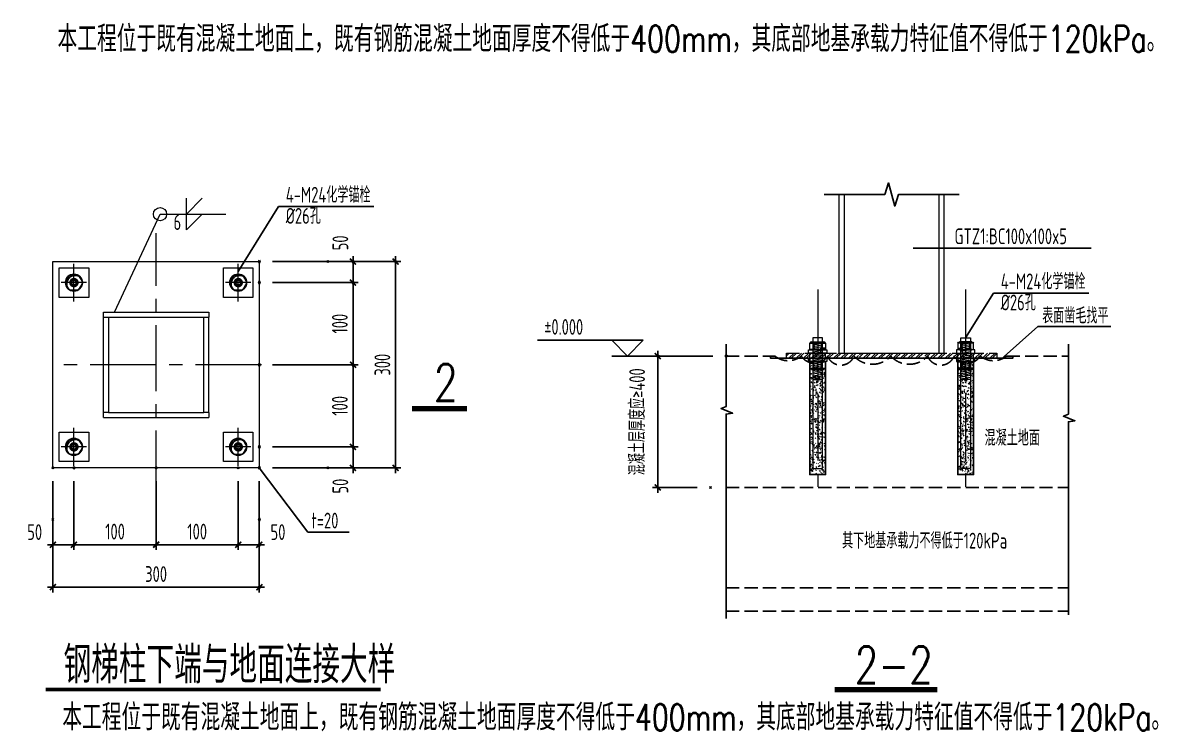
# Model space of a CAD drawing. Extents: x 498328 to 716449, y -893371 to -467753.
# Drawn here: x 562574 to 584139, y -788906 to -775446 of the extents above; entities that cross this region are included whole.
import ezdxf

# ---------------------------------------------------------------- set-up
doc = ezdxf.new("R2010")
doc.units = 0
doc.header["$LTSCALE"] = 1000
doc.header["$PDMODE"] = 35
doc.header["$PDSIZE"] = 20
for name, pattern in [('CENTER', [2, 1.25, -0.25, 0.25, -0.25]), ('CENTER2', [28.575, 19.05, -3.175, 3.175, -3.175]), ('DASH', [0.35, 0.25, -0.1])]:
    doc.linetypes.add(name, pattern=pattern)
doc.layers.get('0').update_dxf_attribs({"linetype": 'CONTINUOUS'})
doc.layers.add('22', color=7, linetype='CONTINUOUS', plot=False)
for name, color, linetype in [('AXIS', 251, 'CENTER'), ('DIM', 3, 'CONTINUOUS'), ('DIM_ELEV', 3, 'CONTINUOUS'), ('PUB_TEXT', 7, 'CONTINUOUS'), ('THIN', 7, 'CONTINUOUS'), ('柱', 2, 'CONTINUOUS')]:
    doc.layers.add(name, color=color, linetype=linetype)
for name, color, linetype, lineweight in [('加强板', 3, 'CONTINUOUS', 9), ('板材', 3, 'CONTINUOUS', 18), ('标注', 7, 'CONTINUOUS', 18), ('螺栓孔', 51, 'CONTINUOUS', 15), ('锚栓', 1, 'CONTINUOUS', 18)]:
    doc.layers.add(name, color=color, linetype=linetype, lineweight=lineweight)
doc.styles.add('HZTXT', font='txt.shx', dxfattribs={"bigfont": 'HZTXT'})
doc.styles.add('TSSD_DIMENSION', font='Tssdeng.shx', dxfattribs={"width": 0.7, "bigfont": 'hztxt.shx'})
doc.styles.add('TSSD_REIN', font='Tssdeng.shx', dxfattribs={"width": 0.7, "bigfont": 'hztxt.shx'})
doc.dimstyles.new('TSSD_10_100', dxfattribs={"dimtxt": 300, "dimasz": 80, "dimexe": 100, "dimexo": 250, "dimgap": 100, "dimtad": 1, "dimdec": 0, "dimlfac": 0.1, "dimzin": 0, "dimdsep": 46, "dimtxsty": 'TSSD_DIMENSION', "dimblk": 'ARCHTICK', "dimcen": 0, "dimdle": 100, "dimclrt": 7, "dimadec": 0, "dimazin": 0, "dimtfac": 1, "dimtdec": 0, "dimtix": 1, "dimtmove": 2, "dimatfit": 3, "dimldrblk": 'ARCHTICK', "dimfxl": 0, "dimtolj": 1, "dimtzin": 0, "dimarcsym": 0})
pattern_1 = [(10, (-3054738.022, -64944.345), (-5.55674169, 31.5138481), [])]
pattern_2 = [(0, (-2850784.09, 58518.28), (132, 228), [12, -201, 9, -87, 18, -213]), (10, (-2850841.09, 58641.28), (80.676137, 285.344285), [21, -51, 27, -159, 15, -198]), (20, (-2850871.09, 58545.28), (133.4709536, 220.9762534), [24, -165, 21, -123, 15, -96]), (30, (-2850784.09, 58527.28), (-21.969256, 254.051868), [15, -99, 12, -147, 9, -195]), (40, (-2850868.09, 58593.28), (33.8359173, 216.3703554), [12, -132, 9, -84, 24, -153]), (50, (-2850823.09, 58485.28), (-80.247865, 235.733494), [6, -111, 15, -183, 18, -93]), (60, (-2850814.09, 58506.28), (-99.47303, 223.707658), [15, -123, 6, -144, 12, -111]), (70, (-2850847.09, 58470.28), (-109.89227, 215.586848), [9, -57, 18, -96, 12, -132]), (80, (-2850832.09, 58647.28), (-208.565344, 164.71945), [21, -132, 9, -156, 18, -147]), (90, (-2850814.09, 58518.28), (-264, 111), [18, -93, 12, -183, 6, -186]), (100, (-2850862.09, 58611.28), (-247.971459, 145.145291), [21, -117, 18, -96, 21, -219]), (110, (-2850883.09, 58440.28), (-240.440342, 81.691138), [24, -78, 12, -159, 18, -174]), (120, (-2850964.09, 58476.28), (-286.649944, 28.492268), [15, -201, 18, -93, 21, -123]), (130, (-2850898.09, 58410.28), (-279.107767, 71.266081), [9, -66, 12, -129, 24, -168]), (140, (-2850988.09, 58650.28), (-220.5968516, -34.205688), [18, -108, 21, -93, 12, -126]), (150, (-2850739.09, 58392.28), (-204.824972, -120.767259), [12, -84, 24, -186, 21, -171]), (160, (-2850937.09, 58560.28), (-237.901074, -162.428689), [18, -126, 15, -114, 12, -183]), (170, (-2850919.09, 58488.28), (-215.644047, -169.123165), [27, -99, 18, -135, 24, -132])]

# ---------------------------------------------------------------- blocks, each defined once
blk = doc.blocks.new('N-M12')
at = {"color": 2, "linetype": 'CENTER2', "ltscale": 0.0075}
blk.add_line((-11.9, 0), (1.4, 0), dxfattribs=at)
for p, q in [((-8.8, -10.4), (-8.8, 10.4)), ((-8.8, 5.2), (-0.6, 5.2)), ((-8.8, -5.2), (-0.6, -5.2))]:
    blk.add_line(p, q)
for points in [[(-10.8, -8), (-10.8, 8)], [(-8.8, 10.4), (-0.6, 10.4), (-0.6, -10.4), (-8.8, -10.4)]]:
    blk.add_lwpolyline(points)
blk.add_lwpolyline([(-0.6, 8.3), (0, 8.3), (0, -8.3), (-0.6, -8.3)], close=True)
for centre, radius, start, end in [((-8.1, 7.8), 2.69, 104.6759, 255.3241), ((-3, 0), 7.75, 137.8966, 222.1034), ((-8.1, -7.8), 2.69, 104.6759, 255.3241)]:
    blk.add_arc(centre, radius, start, end)
blk = doc.blocks.new('_ARCHTICK')
at = {"color": 0, "const_width": 0.4}
blk.add_lwpolyline([(-0.71, -0.71), (0.71, 0.71)], dxfattribs=at)
blk = doc.blocks.new('*D374')
at = {"layer": '22', "color": 0, "transparency": 16777216}
for p in [(563147, -784882), (567067, -784882), (567067, -786169)]:
    blk.add_point(p, dxfattribs=at)
at = {"layer": 'DIM', "color": 0, "lineweight": -2, "transparency": 16777216}
for p, q in [((563147, -785132), (563147, -786269)), ((567067, -785132), (567067, -786269)), ((563047, -786169), (567167, -786169))]:
    blk.add_line(p, q, dxfattribs=at)
at = {"layer": 'DIM', "color": 0, "lineweight": -2, "transparency": 16777216, "xscale": 80, "yscale": 80, "zscale": 80, "rotation": 180}
blk.add_blockref('_ARCHTICK', (563147, -786169), dxfattribs=at)
at = {"layer": 'DIM', "color": 0, "lineweight": -2, "transparency": 16777216, "xscale": 80, "yscale": 80, "zscale": 80}
blk.add_blockref('_ARCHTICK', (567067, -786169), dxfattribs=at)
at = {"layer": 'DIM', "color": 7, "transparency": 16777216, "insert": (565107, -786069), "char_height": 300, "attachment_point": 8, "style": 'TSSD_DIMENSION'}
blk.add_mtext('\\A1;300', dxfattribs=at)
blk = doc.blocks.new('*D375')
at = {"layer": '22', "color": 0, "transparency": 16777216}
for p in [(563147, -783903), (563547, -783903), (563547, -785362)]:
    blk.add_point(p, dxfattribs=at)
at = {"layer": 'DIM', "color": 0, "lineweight": -2, "transparency": 16777216}
for p, q in [((563147, -784153), (563147, -785462)), ((563547, -784153), (563547, -785462)), ((563047, -785362), (563647, -785362))]:
    blk.add_line(p, q, dxfattribs=at)
at = {"layer": 'DIM', "color": 0, "lineweight": -2, "transparency": 16777216, "xscale": 80, "yscale": 80, "zscale": 80, "rotation": 180}
blk.add_blockref('_ARCHTICK', (563147, -785362), dxfattribs=at)
at = {"layer": 'DIM', "color": 0, "lineweight": -2, "transparency": 16777216, "xscale": 80, "yscale": 80, "zscale": 80}
blk.add_blockref('_ARCHTICK', (563547, -785362), dxfattribs=at)
at = {"layer": 'DIM', "color": 7, "transparency": 16777216, "insert": (562801, -785272), "char_height": 300, "attachment_point": 8, "style": 'TSSD_DIMENSION'}
blk.add_mtext('\\A1;50', dxfattribs=at)
blk = doc.blocks.new('*D376')
at = {"layer": '22', "color": 0, "transparency": 16777216}
for p in [(563547, -783903), (565107, -783903), (565107, -785362)]:
    blk.add_point(p, dxfattribs=at)
at = {"layer": 'DIM', "color": 0, "lineweight": -2, "transparency": 16777216}
for p, q in [((563547, -784153), (563547, -785462)), ((565107, -784153), (565107, -785462)), ((563447, -785362), (565207, -785362))]:
    blk.add_line(p, q, dxfattribs=at)
at = {"layer": 'DIM', "color": 0, "lineweight": -2, "transparency": 16777216, "xscale": 80, "yscale": 80, "zscale": 80, "rotation": 180}
blk.add_blockref('_ARCHTICK', (563547, -785362), dxfattribs=at)
at = {"layer": 'DIM', "color": 0, "lineweight": -2, "transparency": 16777216, "xscale": 80, "yscale": 80, "zscale": 80}
blk.add_blockref('_ARCHTICK', (565107, -785362), dxfattribs=at)
at = {"layer": 'DIM', "color": 7, "transparency": 16777216, "insert": (564327, -785262), "char_height": 300, "attachment_point": 8, "style": 'TSSD_DIMENSION'}
blk.add_mtext('\\A1;100', dxfattribs=at)
blk = doc.blocks.new('*D377')
at = {"layer": '22', "color": 0, "transparency": 16777216}
for p in [(566667, -783903), (567067, -783903), (567067, -785362)]:
    blk.add_point(p, dxfattribs=at)
at = {"layer": 'DIM', "color": 0, "lineweight": -2, "transparency": 16777216}
for p, q in [((566667, -784153), (566667, -785462)), ((567067, -784153), (567067, -785462)), ((566567, -785362), (567167, -785362))]:
    blk.add_line(p, q, dxfattribs=at)
at = {"layer": 'DIM', "color": 0, "lineweight": -2, "transparency": 16777216, "xscale": 80, "yscale": 80, "zscale": 80, "rotation": 180}
blk.add_blockref('_ARCHTICK', (566667, -785362), dxfattribs=at)
at = {"layer": 'DIM', "color": 0, "lineweight": -2, "transparency": 16777216, "xscale": 80, "yscale": 80, "zscale": 80}
blk.add_blockref('_ARCHTICK', (567067, -785362), dxfattribs=at)
at = {"layer": 'DIM', "color": 7, "transparency": 16777216, "insert": (567421, -785272), "char_height": 300, "attachment_point": 8, "style": 'TSSD_DIMENSION'}
blk.add_mtext('\\A1;50', dxfattribs=at)
blk = doc.blocks.new('*D378')
at = {"layer": '22', "color": 0, "transparency": 16777216}
for p in [(565107, -783903), (566667, -783903), (566667, -785362)]:
    blk.add_point(p, dxfattribs=at)
at = {"layer": 'DIM', "color": 0, "lineweight": -2, "transparency": 16777216}
for p, q in [((565107, -784153), (565107, -785462)), ((566667, -784153), (566667, -785462)), ((565007, -785362), (566767, -785362))]:
    blk.add_line(p, q, dxfattribs=at)
at = {"layer": 'DIM', "color": 0, "lineweight": -2, "transparency": 16777216, "xscale": 80, "yscale": 80, "zscale": 80, "rotation": 180}
blk.add_blockref('_ARCHTICK', (565107, -785362), dxfattribs=at)
at = {"layer": 'DIM', "color": 0, "lineweight": -2, "transparency": 16777216, "xscale": 80, "yscale": 80, "zscale": 80}
blk.add_blockref('_ARCHTICK', (566667, -785362), dxfattribs=at)
at = {"layer": 'DIM', "color": 7, "transparency": 16777216, "insert": (565887, -785262), "char_height": 300, "attachment_point": 8, "style": 'TSSD_DIMENSION'}
blk.add_mtext('\\A1;100', dxfattribs=at)
blk = doc.blocks.new('*D379')
at = {"layer": '22', "color": 0, "transparency": 16777216}
for p in [(574633, -781778), (575932, -781778), (575633, -784274)]:
    blk.add_point(p, dxfattribs=at)
at = {"layer": 'DIM', "color": 0, "lineweight": -2, "transparency": 16777216}
for p, q in [((574633, -784374), (574633, -781678)), ((575682, -781778), (574533, -781778)), ((575383, -784274), (574533, -784274))]:
    blk.add_line(p, q, dxfattribs=at)
at = {"layer": 'DIM', "color": 0, "lineweight": -2, "transparency": 16777216, "xscale": 80, "yscale": 80, "zscale": 80}
for p, rotation in [((574633, -781778), 90), ((574633, -784274), 270)]:
    blk.add_blockref('_ARCHTICK', p, dxfattribs=dict(at, rotation=rotation))
at = {"layer": 'DIM', "color": 7, "transparency": 16777216, "insert": (574243, -783026), "char_height": 300, "attachment_point": 5, "rotation": 90, "style": 'TSSD_DIMENSION'}
blk.add_mtext('\\A1;混凝土层厚度应≥400', dxfattribs=at)
blk = doc.blocks.new('*D380')
at = {"layer": '22', "color": 0, "transparency": 16777216}
for p in [(568367, -779983), (569654, -779983), (568367, -783903)]:
    blk.add_point(p, dxfattribs=at)
at = {"layer": 'DIM', "color": 0, "lineweight": -2, "transparency": 16777216}
for p, q in [((568617, -779983), (569754, -779983)), ((569654, -784003), (569654, -779883)), ((568617, -783903), (569754, -783903))]:
    blk.add_line(p, q, dxfattribs=at)
at = {"layer": 'DIM', "color": 0, "lineweight": -2, "transparency": 16777216, "xscale": 80, "yscale": 80, "zscale": 80}
for p, rotation in [((569654, -779983), 90), ((569654, -783903), 270)]:
    blk.add_blockref('_ARCHTICK', p, dxfattribs=dict(at, rotation=rotation))
at = {"layer": 'DIM', "color": 7, "transparency": 16777216, "insert": (569554, -781943), "char_height": 300, "attachment_point": 8, "rotation": 90, "style": 'TSSD_DIMENSION'}
blk.add_mtext('\\A1;300', dxfattribs=at)
blk = doc.blocks.new('*D381')
at = {"layer": '22', "color": 0, "transparency": 16777216}
for p in [(567067, -783503), (568846, -783503), (567067, -783903)]:
    blk.add_point(p, dxfattribs=at)
at = {"layer": 'DIM', "color": 0, "lineweight": -2, "transparency": 16777216}
for p, q in [((568846, -784003), (568846, -783403)), ((567317, -783503), (568946, -783503)), ((567317, -783903), (568946, -783903))]:
    blk.add_line(p, q, dxfattribs=at)
at = {"layer": 'DIM', "color": 0, "lineweight": -2, "transparency": 16777216, "xscale": 80, "yscale": 80, "zscale": 80}
for p, rotation in [((568846, -783503), 90), ((568846, -783903), 270)]:
    blk.add_blockref('_ARCHTICK', p, dxfattribs=dict(at, rotation=rotation))
at = {"layer": 'DIM', "color": 7, "transparency": 16777216, "insert": (568756, -784249), "char_height": 300, "attachment_point": 8, "rotation": 90, "style": 'TSSD_DIMENSION'}
blk.add_mtext('\\A1;50', dxfattribs=at)
blk = doc.blocks.new('*D382')
at = {"layer": '22', "color": 0, "transparency": 16777216}
for p in [(567067, -781943), (568846, -781943), (567067, -783503)]:
    blk.add_point(p, dxfattribs=at)
at = {"layer": 'DIM', "color": 0, "lineweight": -2, "transparency": 16777216}
for p, q in [((568846, -783603), (568846, -781843)), ((567317, -781943), (568946, -781943)), ((567317, -783503), (568946, -783503))]:
    blk.add_line(p, q, dxfattribs=at)
at = {"layer": 'DIM', "color": 0, "lineweight": -2, "transparency": 16777216, "xscale": 80, "yscale": 80, "zscale": 80}
for p, rotation in [((568846, -781943), 90), ((568846, -783503), 270)]:
    blk.add_blockref('_ARCHTICK', p, dxfattribs=dict(at, rotation=rotation))
at = {"layer": 'DIM', "color": 7, "transparency": 16777216, "insert": (568746, -782723), "char_height": 300, "attachment_point": 8, "rotation": 90, "style": 'TSSD_DIMENSION'}
blk.add_mtext('\\A1;100', dxfattribs=at)
blk = doc.blocks.new('*D383')
at = {"layer": '22', "color": 0, "transparency": 16777216}
for p in [(567067, -779983), (568846, -779983), (567067, -780383)]:
    blk.add_point(p, dxfattribs=at)
at = {"layer": 'DIM', "color": 0, "lineweight": -2, "transparency": 16777216}
for p, q in [((567317, -779983), (568946, -779983)), ((568846, -780483), (568846, -779883)), ((567317, -780383), (568946, -780383))]:
    blk.add_line(p, q, dxfattribs=at)
at = {"layer": 'DIM', "color": 0, "lineweight": -2, "transparency": 16777216, "xscale": 80, "yscale": 80, "zscale": 80}
for p, rotation in [((568846, -779983), 90), ((568846, -780383), 270)]:
    blk.add_blockref('_ARCHTICK', p, dxfattribs=dict(at, rotation=rotation))
at = {"layer": 'DIM', "color": 7, "transparency": 16777216, "insert": (568756, -779629), "char_height": 300, "attachment_point": 8, "rotation": 90, "style": 'TSSD_DIMENSION'}
blk.add_mtext('\\A1;50', dxfattribs=at)
blk = doc.blocks.new('*D384')
at = {"layer": '22', "color": 0, "transparency": 16777216}
for p in [(567067, -780383), (568846, -780383), (567067, -781943)]:
    blk.add_point(p, dxfattribs=at)
at = {"layer": 'DIM', "color": 0, "lineweight": -2, "transparency": 16777216}
for p, q in [((567317, -780383), (568946, -780383)), ((568846, -782043), (568846, -780283)), ((567317, -781943), (568946, -781943))]:
    blk.add_line(p, q, dxfattribs=at)
at = {"layer": 'DIM', "color": 0, "lineweight": -2, "transparency": 16777216, "xscale": 80, "yscale": 80, "zscale": 80}
for p, rotation in [((568846, -780383), 90), ((568846, -781943), 270)]:
    blk.add_blockref('_ARCHTICK', p, dxfattribs=dict(at, rotation=rotation))
at = {"layer": 'DIM', "color": 7, "transparency": 16777216, "insert": (568746, -781163), "char_height": 300, "attachment_point": 8, "rotation": 90, "style": 'TSSD_DIMENSION'}
blk.add_mtext('\\A1;100', dxfattribs=at)

msp = doc.modelspace()

# ---------------------------------------------------------------- hatches: boundary and pattern name
h = msp.add_hatch()
h.set_pattern_fill('离散材料', color=256, scale=50, style=0)
h.set_pattern_definition(pattern_2)
edge = h.paths.add_edge_path()
edge.add_arc((577732.9, -781936.3), 119.4, 42.92939, 120.20841)
edge.add_line((577672.8, -781833.1), (577670.4, -784028.5))
edge.add_line((577670.4, -784028.5), (577820.4, -784028.5))
edge.add_line((577820.4, -784028.5), (577820.4, -781854.9))
edge = h.paths.add_edge_path()
edge.add_line((577520.4, -784028.5), (577670.4, -784028.5))
edge.add_line((577670.4, -784028.5), (577672.8, -781833.1))
edge.add_arc((577504.2, -781472.5), 398.1, 272.33418, 295.07337, ccw=False)
edge.add_line((577520.4, -781870.2), (577520.4, -784028.5))
h = msp.add_hatch()
h.set_pattern_fill('离散材料', color=256, scale=50, style=0)
h.set_pattern_definition(pattern_2)
edge = h.paths.add_edge_path()
edge.add_arc((580417.8, -781936.3), 119.4, 419.79159, 497.07061, ccw=False)
edge.add_line((580477.9, -781833.1), (580480.4, -784028.5))
edge.add_line((580480.4, -784028.5), (580330.4, -784028.5))
edge.add_line((580330.4, -784028.5), (580330.4, -781854.9))
edge = h.paths.add_edge_path()
edge.add_line((580630.4, -784028.5), (580480.4, -784028.5))
edge.add_line((580480.4, -784028.5), (580477.9, -781833.1))
edge.add_arc((580646.6, -781472.5), 398.1, 244.92663, 267.66582)
edge.add_line((580630.4, -781870.2), (580630.4, -784028.5))
at = {"layer": '加强板', "linetype": 'DASH'}
h = msp.add_hatch(dxfattribs=at)
h.set_pattern_fill('金属', color=256, scale=40, style=0)
h.set_pattern_definition([(45, (-2846527.83, 52585.28), (-70.710678, 70.710678), []), (45, (-2846480.69, 52585.28), (-70.710678, 70.710678), [])])
h.paths.add_polyline_path([(578445.4, -781721.2), (578422, -781721.2), (577075.4, -781721.2), (577075.4, -781821.2), (578445.4, -781821.2)])
h.paths.add_polyline_path([(579685.4, -781721.2), (579382, -781721.2), (578465.4, -781721.2), (578465.4, -781821.2), (578768.7, -781821.2), (579685.4, -781821.2)])
h.paths.add_polyline_path([(581075.4, -781721.2), (579705.4, -781721.2), (579705.4, -781821.2), (579728.7, -781821.2), (581075.4, -781821.2)])
at = {"layer": '螺栓孔'}
h = msp.add_hatch(dxfattribs=at)
h.set_pattern_fill('_USER', color=256, scale=32, angle=10, style=0, pattern_type=0)
h.set_pattern_definition(pattern_1)
h.paths.add_polyline_path([(577760.4, -781506), (577580.4, -781506), (577580.4, -782224.7), (577760.4, -782224.7)])
h = msp.add_hatch(dxfattribs=at)
h.set_pattern_fill('_USER', color=256, scale=32, angle=10, style=0, pattern_type=0)
h.set_pattern_definition(pattern_1)
h.paths.add_polyline_path([(580390.4, -781506), (580570.4, -781506), (580570.4, -782224.7), (580390.4, -782224.7)])

# ---------------------------------------------------------------- linework, layer by layer
for p, q in [((566666.6, -780172.3), (567429.6, -778936.9)), ((567429.6, -778936.9), (569242.7, -778936.9)), ((579480.8, -779726), (582864.8, -779726)), ((580480.4, -781434.2), (581006.8, -780581.9)), ((581006.8, -780581.9), (582819.9, -780581.9)), ((581153.8, -781839.4), (581849.9, -781217)), ((581849.9, -781217), (583239.8, -781217)), ((567066.6, -783903.2), (567990.8, -785125.9)), ((567990.8, -785125.9), (568770.8, -785125.9))]:
    msp.add_line(p, q)
for points in [[(575931.8, -781555.1), (575931.8, -782736.9), (575836.6, -782776.8), (576054.7, -782864.8), (575931.8, -782881.2), (575931.8, -786761.8)], [(582432.7, -781555.1), (582432.7, -782880.4), (582337.5, -782920.3), (582555.6, -783008.3), (582432.7, -783024.7), (582432.7, -786692.9)], [(576775.4, -781778.3), (576775.4, -781821.2), (581375.4, -781821.2), (581375.4, -781778.3)]]:
    msp.add_lwpolyline(points)
at = {"linetype": 'DASH'}
msp.add_lwpolyline([(575931.8, -781778.3), (576859.1, -781778.3, 0.3532582), (577359.2, -781778.3), (577359.2, -781778.3, 0.5451237), (577859.3, -781778.3), (577859.3, -781778.3, 0.6939632), (578359.3, -781778.3), (578359.3, -781778.3, 0.446764), (579059.1, -781778.3, 0.446764), (579758.9, -781778.3), (579758.9, -781778.3, 0.6939632), (580259, -781778.3), (580259, -781778.3, 0.5451237), (580759, -781778.3), (580759, -781778.3, 0.3532582), (581259.1, -781778.3), (582432.7, -781778.3)], format="xyb", dxfattribs=at)
at = {"color": 253}
for points in [[(577820.4, -781866.3), (577820.4, -784028.5), (577520.4, -784028.5), (577520.4, -781821.3)], [(580330.4, -781866.3), (580330.4, -784028.5), (580630.4, -784028.5), (580630.4, -781821.3)]]:
    msp.add_lwpolyline(points, dxfattribs=at)
for points, const_width in [([(569964.8, -782779.3), (571012.7, -782779.3)], 100), ([(563007.8, -788112.6), (569370.8, -788112.6)], 70), ([(577992.8, -788112.6), (579940.5, -788112.6)], 100)]:
    msp.add_lwpolyline(points, dxfattribs=dict(const_width=const_width))
at = {"linetype": 'DASH'}
for points in [[(575931.8, -784274.3), (582432.7, -784274.3)], [(575931.8, -786182.3), (582432.7, -786182.3)], [(575931.8, -786624.2), (582432.7, -786624.2)]]:
    msp.add_lwpolyline(points, dxfattribs=at)
at = {"color": 253}
for centre in [(563546.6, -780383.2), (566666.6, -780383.2), (563546.6, -783503.2), (566666.6, -783503.2)]:
    msp.add_circle(centre, 160, dxfattribs=at)
for centre in [(563570.7, -780405.6), (566690.7, -780405.6), (563570.7, -783525.6), (566690.7, -783525.6)]:
    msp.add_arc(centre, 160, 52.90588, 221.07898, dxfattribs=at)
at = {"layer": 'AXIS', "lineweight": 20}
for p, q in [((565106.6, -784443.2), (565106.6, -779443.2)), ((577670.4, -780512.5), (577670.4, -784459.3)), ((580480.4, -780512.5), (580480.4, -784459.3)), ((567106.6, -781943.2), (563106.6, -781943.2))]:
    msp.add_line(p, q, dxfattribs=at)
at = {"layer": 'DIM_ELEV'}
for p, q in [((574358.4, -781478.3), (572349.6, -781478.3)), ((574058.4, -781778.3), (573758.4, -781478.3)), ((574058.4, -781778.3), (574358.4, -781478.3)), ((575370, -781778.3), (573758.4, -781778.3))]:
    msp.add_line(p, q, dxfattribs=at)
at = {"layer": 'THIN'}
msp.add_lwpolyline([(577795.4, -778708.3), (578945.4, -778708.3), (579015.4, -778488.3), (579135.4, -778928.3), (579205.4, -778708.3), (580355.4, -778708.3)], dxfattribs=at)
at = {"layer": '加强板', "linetype": 'DASH'}
msp.add_lwpolyline([(577075.4, -781721.2), (581075.4, -781721.2), (581075.4, -781821.2), (577075.4, -781821.2), (577075.4, -781721.2)], dxfattribs=at)
at = {"layer": '板材', "lineweight": 18}
for p, q in [((563146.6, -779983.2), (567066.6, -779983.2)), ((563146.6, -783903.2), (563146.6, -779983.2)), ((567066.6, -779983.2), (567066.6, -783903.2)), ((563266.6, -780103.2), (563826.6, -780103.2)), ((563266.6, -780663.2), (563266.6, -780103.2)), ((563826.6, -780103.2), (563826.6, -780663.2)), ((566386.6, -780103.2), (566946.6, -780103.2)), ((566386.6, -780663.2), (566386.6, -780103.2)), ((566946.6, -780103.2), (566946.6, -780663.2)), ((563826.6, -780663.2), (563266.6, -780663.2)), ((566946.6, -780663.2), (566386.6, -780663.2)), ((563266.6, -783223.2), (563826.6, -783223.2)), ((563266.6, -783783.2), (563266.6, -783223.2)), ((563826.6, -783223.2), (563826.6, -783783.2)), ((566386.6, -783223.2), (566946.6, -783223.2)), ((566386.6, -783783.2), (566386.6, -783223.2)), ((566946.6, -783223.2), (566946.6, -783783.2)), ((563826.6, -783783.2), (563266.6, -783783.2)), ((566946.6, -783783.2), (566386.6, -783783.2)), ((567066.6, -783903.2), (563146.6, -783903.2))]:
    msp.add_line(p, q, dxfattribs=at)
at = {"layer": '柱', "lineweight": 18}
for p, q in [((578075.4, -781721.2), (578075.4, -778708.3)), ((578171.4, -778708.3), (578171.4, -781721.2)), ((579979.4, -781721.2), (579979.4, -778708.3)), ((580075.4, -781721.2), (580075.4, -778708.3)), ((564106.6, -780943.2), (566106.6, -780943.2)), ((564106.6, -781039.2), (564106.6, -780943.2)), ((564106.6, -781039.2), (564202.6, -781039.2)), ((564106.6, -782847.2), (564106.6, -781039.2)), ((564202.6, -781039.2), (564202.6, -782847.2)), ((564202.6, -781039.2), (566010.6, -781039.2)), ((566010.6, -781039.2), (566106.6, -781039.2)), ((566010.6, -782847.2), (566010.6, -781039.2)), ((566106.6, -780943.2), (566106.6, -781039.2)), ((566106.6, -782847.2), (566106.6, -781039.2)), ((577826.4, -781625.2), (577730.4, -781625.2)), ((577730.4, -781721.2), (577730.4, -781625.2)), ((578075.4, -781721.2), (580075.4, -781721.2)), ((580324.4, -781625.2), (580420.4, -781625.2)), ((580420.4, -781721.2), (580420.4, -781625.2)), ((564202.6, -782847.2), (564106.6, -782847.2)), ((564106.6, -782943.2), (564106.6, -782847.2)), ((564106.6, -782943.2), (566106.6, -782943.2)), ((564202.6, -782847.2), (566010.6, -782847.2)), ((566106.6, -782847.2), (566010.6, -782847.2)), ((566106.6, -782847.2), (566106.6, -782943.2))]:
    msp.add_line(p, q, dxfattribs=at)
at = {"layer": '标注', "lineweight": 18}
for p, q in [((565681.5, -779081.8), (565681.5, -778781.8)), ((565681.5, -779081.8), (565981.5, -778781.8)), ((564315.8, -780943.2), (565181.5, -779081.8)), ((565181.5, -779081.8), (566431.5, -779081.8)), ((565681.5, -779381.8), (565681.5, -779081.8)), ((565681.5, -779381.8), (565981.5, -779081.8))]:
    msp.add_line(p, q, dxfattribs=at)
msp.add_circle((565181.5, -779081.8), 125, dxfattribs=at)
at = {"layer": '螺栓孔'}
for p, q in [((563546.6, -780743.2), (563546.6, -780023.2)), ((566666.6, -780743.2), (566666.6, -780023.2)), ((563786.6, -780383.2), (563306.6, -780383.2)), ((566906.6, -780383.2), (566426.6, -780383.2)), ((577520.4, -781821.2), (577520.4, -781721.2)), ((577820.4, -781821.2), (577820.4, -781721.2)), ((580330.4, -781821.2), (580330.4, -781721.2)), ((580630.4, -781821.2), (580630.4, -781721.2)), ((577580.4, -782224.7), (577760.4, -782224.7)), ((580570.4, -782224.7), (580390.4, -782224.7)), ((563546.6, -783863.2), (563546.6, -783143.2)), ((566666.6, -783863.2), (566666.6, -783143.2)), ((563786.6, -783503.2), (563306.6, -783503.2)), ((566906.6, -783503.2), (566426.6, -783503.2))]:
    msp.add_line(p, q, dxfattribs=at)
at = {"layer": '螺栓孔', "const_width": 120}
for points in [[(563516.6, -780383.2, 1), (563576.6, -780383.2, 1)], [(566636.6, -780383.2, 1), (566696.6, -780383.2, 1)], [(563516.6, -783503.2, 1), (563576.6, -783503.2, 1)], [(566636.6, -783503.2, 1), (566696.6, -783503.2, 1)]]:
    msp.add_lwpolyline(points, format="xyb", close=True, dxfattribs=at)
at = {"layer": '螺栓孔'}
for points in [[(577760.4, -783912.6), (577760.4, -781434.2), (577580.4, -781434.2), (577580.4, -783912.6), (577760.4, -783912.6)], [(580390.4, -783912.6), (580390.4, -781434.2), (580570.4, -781434.2), (580570.4, -783912.6), (580390.4, -783912.6)], [(577497, -781661.5), (577843.7, -781661.5), (577843.7, -781721.2), (577497, -781721.2)], [(580653.7, -781661.5), (580307, -781661.5), (580307, -781721.2), (580653.7, -781721.2)], [(577497, -781821.2), (577843.7, -781821.2), (577843.7, -781881), (577497, -781881)], [(580653.7, -781821.2), (580307, -781821.2), (580307, -781881), (580653.7, -781881)]]:
    msp.add_lwpolyline(points, close=True, dxfattribs=at)
at = {"layer": '锚栓', "lineweight": 18}
for p, q in [((563380.3, -780383.2), (563463.4, -780239.2)), ((563463.4, -780527.2), (563380.3, -780383.2)), ((563463.4, -780239.2), (563629.7, -780239.2)), ((563629.7, -780239.2), (563712.8, -780383.2)), ((563712.8, -780383.2), (563629.7, -780527.2)), ((566500.3, -780383.2), (566583.4, -780239.2)), ((566583.4, -780527.2), (566500.3, -780383.2)), ((566583.4, -780239.2), (566749.7, -780239.2)), ((566749.7, -780239.2), (566832.8, -780383.2)), ((566832.8, -780383.2), (566749.7, -780527.2)), ((563629.7, -780527.2), (563463.4, -780527.2)), ((566749.7, -780527.2), (566583.4, -780527.2)), ((563380.3, -783503.2), (563463.4, -783359.2)), ((563463.4, -783359.2), (563629.7, -783359.2)), ((563629.7, -783359.2), (563712.8, -783503.2)), ((566500.3, -783503.2), (566583.4, -783359.2)), ((566583.4, -783359.2), (566749.7, -783359.2)), ((566749.7, -783359.2), (566832.8, -783503.2)), ((563463.4, -783647.2), (563380.3, -783503.2)), ((563629.7, -783647.2), (563463.4, -783647.2)), ((563712.8, -783503.2), (563629.7, -783647.2)), ((566583.4, -783647.2), (566500.3, -783503.2)), ((566749.7, -783647.2), (566583.4, -783647.2)), ((566832.8, -783503.2), (566749.7, -783647.2))]:
    msp.add_line(p, q, dxfattribs=at)

# ---------------------------------------------------------------- block references
at = {"layer": '螺栓孔', "yscale": 14.39999999990687}
for p, xscale, zscale, rotation in [((577670.4, -781661.5), 14.39999999990687, 14.39999999990687, 270), ((580480.4, -781661.5), -14.39999999990687, 14.39999999990687, 90), ((577670.4, -781881), -14.39999999990687, 14.4, 270), ((580480.4, -781881), 14.39999999990687, 14.39999999990687, 90.00000000000001)]:
    msp.add_blockref('N-M12', p, dxfattribs=dict(at, xscale=xscale, zscale=zscale, rotation=rotation))

# ---------------------------------------------------------------- texts
for s, height, style, width, p in [('本工程位于既有混凝土地面上，既有钢筋混凝土地面厚度不得低于400mm，其底部地基承载力特征值不得低于120kPa。', 500, 'HZTXT', 0.75, (563234.8, -776002.3)), ('4-M24化学锚栓', 300, 'TSSD_REIN', 0.7, (567569.7, -778864.1)), ('6', 300, 'TSSD_REIN', 0.7, (565437.8, -779383.3)), ('%%C26孔', 300, 'TSSD_REIN', 0.7, (567569.7, -779265)), ('GTZ1:BC100x100x5', 300, 'TSSD_REIN', 0.7, (580269.8, -779653.3)), ('4-M24化学锚栓', 300, 'TSSD_REIN', 0.7, (581146.9, -780509.2)), ('%%C26孔', 300, 'TSSD_REIN', 0.7, (581146.9, -780910.1)), ('表面凿毛找平', 300, 'TSSD_REIN', 0.7, (581933.6, -781159.7)), ('2', 700, 'HZTXT', 0.75, (570382.3, -782629.8)), ('混凝土地面', 300, 'TSSD_REIN', 0.7, (580839.8, -783481.3)), ('t=20', 300, 'TSSD_REIN', 0.7, (568056.8, -785053.1)), ('其下地基承载力不得低于120kPa', 300, 'TSSD_REIN', 0.7, (578133.8, -785434.3)), ('钢梯柱下端与地面连接大样', 700, 'HZTXT', 0.75, (563349.8, -787994)), ('2-2', 700, 'HZTXT', 0.75, (578372.1, -787994)), ('本工程位于既有混凝土地面上，既有钢筋混凝土地面厚度不得低于400mm，其底部地基承载力特征值不得低于120kPa。', 500, 'HZTXT', 0.75, (563324.5, -788889.6))]:
    msp.add_text(s, height=height, dxfattribs=dict(style=style, width=width)).set_placement(p)
at = {"layer": 'PUB_TEXT', "style": 'TSSD_REIN', "width": 0.7}
msp.add_text('%%P0.000', height=297.5, dxfattribs=at).set_placement((572478.6, -781373.3))

# ---------------------------------------------------------------- dimensions: what is measured, and where the dimension line sits
at = {"layer": 'DIM'}
for base, p1, p2, angle, text, picture, middle, dimtype in [((568846, -779983.2), (567066.6, -780383.2), (567066.6, -779983.2), 90, '50', '*D383', (568606, -779628.9), 129), ((574633.2, -781778.3), (575633.2, -784274.3), (575931.8, -781778.3), 90, '混凝土层厚度应≥400', '*D379', (574242.8, -783026.3), 128), ((568846, -783503.2), (567066.6, -783903.2), (567066.6, -783503.2), 90, '50', '*D381', (568606, -784248.9), 129), ((563546.6, -785361.6), (563146.6, -783903.2), (563546.6, -783903.2), 0, '50', '*D375', (562800.8, -785121.6), 129), ((567066.6, -785361.6), (566666.6, -783903.2), (567066.6, -783903.2), 0, '50', '*D377', (567420.8, -785121.6), 129)]:
    dim = msp.add_linear_dim(base=base, p1=p1, p2=p2, angle=angle, text=text, dimstyle='TSSD_10_100', dxfattribs=at)
    dim.commit()
    dim.dimension.update_dxf_attribs({"geometry": picture, "text_midpoint": middle, "dimtype": dimtype})
for p1, p2, distance, text, picture, middle in [((568366.7, -783903.2), (568366.7, -779983.2), -1287, '300', '*D380', (569403.7, -781943.2)), ((567066.6, -781943.2), (567066.6, -780383.2), -1779.4, '100', '*D384', (568596, -781163.2)), ((567066.6, -783503.2), (567066.6, -781943.2), -1779.4, '100', '*D382', (568596, -782723.2)), ((563546.6, -783903.2), (565106.6, -783903.2), -1458.4, '100', '*D376', (564326.6, -785111.6)), ((565106.6, -783903.2), (566666.6, -783903.2), -1458.4, '100', '*D378', (565886.6, -785111.6)), ((563146.6, -784882.3), (567066.6, -784882.3), -1287, '300', '*D374', (565106.6, -785919.3))]:
    dim = msp.add_aligned_dim(p1=p1, p2=p2, distance=distance, text=text, dimstyle='TSSD_10_100', dxfattribs=at)
    dim.commit()
    dim.dimension.update_dxf_attribs({"geometry": picture, "text_midpoint": middle})

doc.saveas('drawing.dxf')
